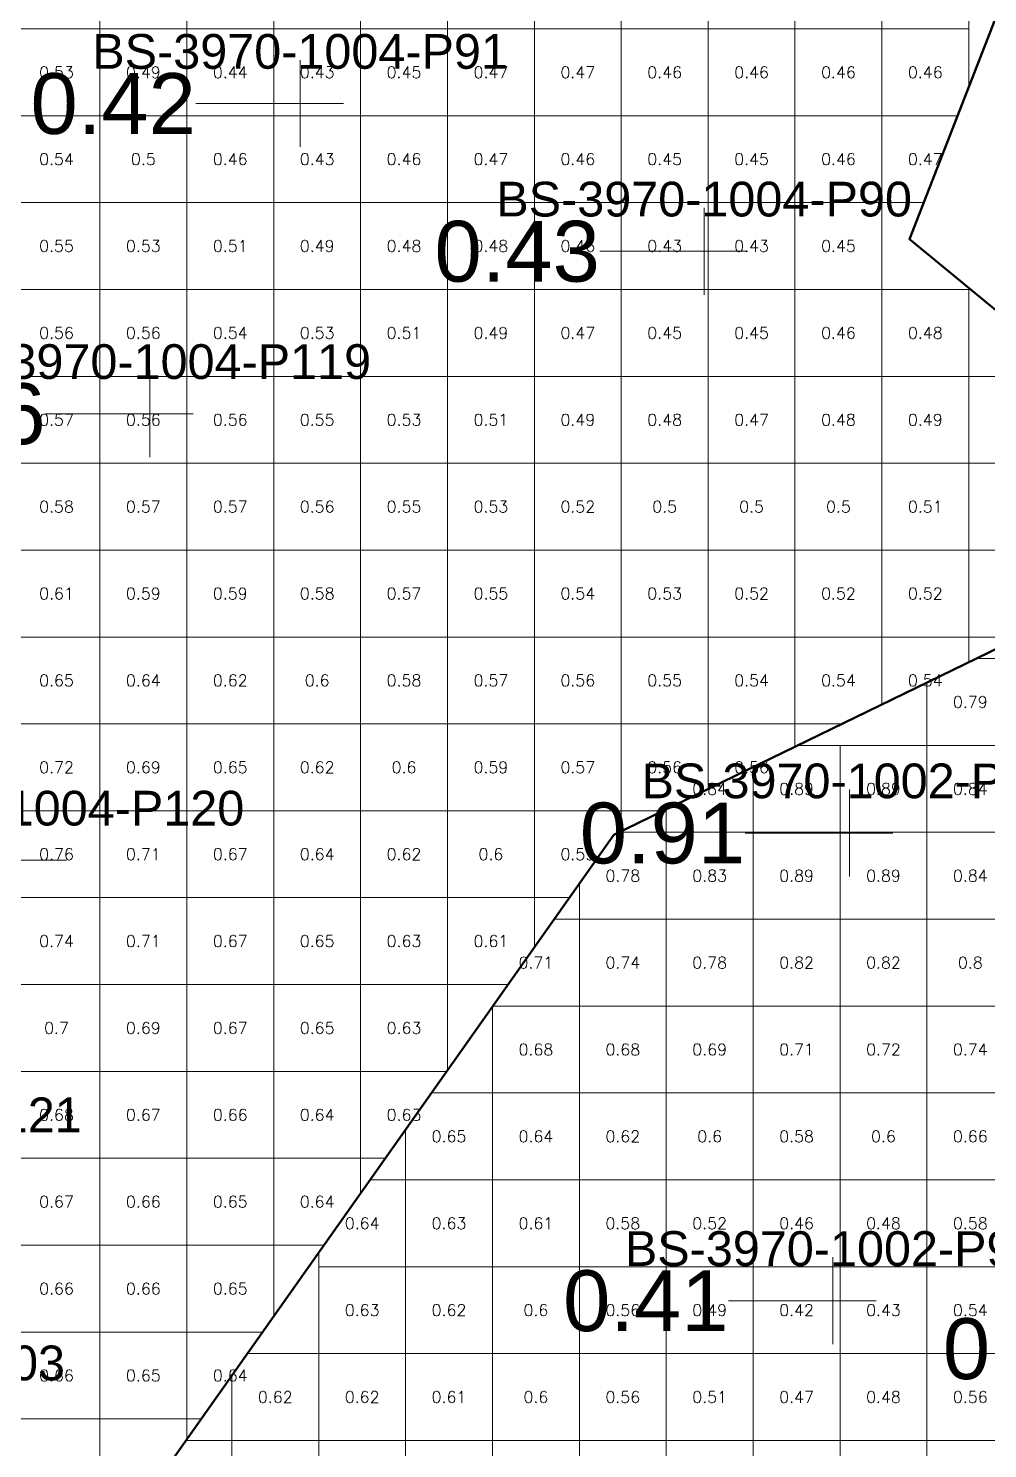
# Model space of a CAD drawing. Header units: inches. Extents: x 469775 to 470079, y 4349683 to 4349873.
# Drawn here: x 469841.54 to 469852.58, y 4349745.8 to 4349762.14 of the extents above; entities that cross this region are included whole.
import ezdxf
from ezdxf.enums import TextEntityAlignment as Align

# ---------------------------------------------------------------- set-up
doc = ezdxf.new("R2010")
doc.units = ezdxf.units.IN
doc.header["$MEASUREMENT"] = 0
doc.layers.add('123', color=7, linetype='Continuous')
for name, color, linetype, lineweight in [('点', 7, 'Continuous', 0), ('爆区方格网', 7, 'Continuous', 0), ('线条', 7, 'Continuous', 0), ('钻孔', 7, 'Continuous', 0)]:
    doc.layers.add(name, color=color, linetype=linetype, lineweight=lineweight)
doc.styles.add('3dmine_textStyle_1', font='txt.shx', dxfattribs={"height": 1, "bigfont": 'gbcbig.shx'})
doc.styles.add('3dmine_textStyle_2', font='arial.ttf', dxfattribs={"height": 1})

msp = doc.modelspace()

# ---------------------------------------------------------------- hatches: boundary and pattern name
at = {"layer": '钻孔', "linetype": 'Continuous', "lineweight": 0, "true_color": 0x808080, "extrusion": (0, 1, 0)}
for points in [[(-469845.67, 3959.57), (-469844.67, 3959.57), (-469844.67, 3972.57), (-469845.67, 3972.57)], [(-469850.32, 3960.4), (-469849.32, 3960.4), (-469849.32, 3972.4), (-469850.32, 3972.4)], [(-469851.8, 3960.427), (-469850.8, 3960.427), (-469850.8, 3972.427), (-469851.8, 3972.427)]]:
    msp.add_hatch(color=8, dxfattribs=at).paths.add_polyline_path(points, flags=0)
at = {"layer": '钻孔', "linetype": 'Continuous', "lineweight": 0, "true_color": 0x00ffff, "extrusion": (0, 1, 0)}
for points in [[(-469843.94, 3960.33), (-469842.94, 3960.33), (-469842.94, 3972.33), (-469843.94, 3972.33)], [(-469842.48, 3960.38), (-469841.48, 3960.38), (-469841.48, 3972.38), (-469842.48, 3972.38)]]:
    msp.add_hatch(color=4, dxfattribs=at).paths.add_polyline_path(points, flags=0)
at = {"layer": '钻孔', "linetype": 'Continuous', "lineweight": 0, "true_color": 0x80ffff, "extrusion": (0, 1, 0)}
msp.add_hatch(color=131, dxfattribs=at).paths.add_polyline_path([(-469851.992, 3960.153), (-469850.992, 3960.153), (-469850.992, 3972.153), (-469851.992, 3972.153)], flags=0)

# ---------------------------------------------------------------- linework, layer by layer
at = {"color": 5, "linetype": 'Continuous', "lineweight": 50, "elevation": 1987.297}
msp.add_lwpolyline([(469808.467, 4349758.645), (469817.134, 4349758.797), (469824.272, 4349756.124), (469828.701, 4349753.527), (469831.831, 4349753.068), (469833.358, 4349750.622), (469837.582, 4349745.099), (469842.228, 4349744.294), (469848.28, 4349752.862), (469855.658, 4349756.452), (469851.682, 4349759.72), (469853.994, 4349765.649), (469852.242, 4349767.401), (469842.005, 4349764.839), (469836.359, 4349766.411), (469832.229, 4349766.357), (469826.099, 4349763.33), (469820.476, 4349762.487), (469821.961, 4349767.803), (469817.208, 4349769.309), (469811.803, 4349766.383), (469805.674, 4349763.484)], dxfattribs=at)
at = {"color": 4, "linetype": 'Continuous', "lineweight": 0, "true_color": 0x00ffff, "elevation": 3966.233}
msp.add_lwpolyline([(469845.427, 4349736.191), (469841.883, 4349739.467), (469842.228, 4349744.294), (469848.28, 4349752.862), (469855.658, 4349756.452), (469860.241, 4349759.881), (469868.362, 4349765.532)], dxfattribs=at)
at = {"layer": '123', "elevation": 1987.297}
msp.add_lwpolyline([(469851.682, 4349759.72), (469855.658, 4349756.452), (469860.241, 4349759.881), (469868.362, 4349765.532), (469871.556, 4349768.128), (469871.209, 4349769.962), (469869.209, 4349769.667), (469866.414, 4349769.254), (469864.214, 4349766.26), (469858.315, 4349764.574), (469853.994, 4349765.649), (469851.682, 4349759.72)], close=True, dxfattribs=at)
at = {"layer": '点', "color": 138, "linetype": 'Continuous', "lineweight": 0, "true_color": 0x004c4c}
for points, elevation in [([(469844.67, 4349760.78), (469844.67, 4349761.78)], 3972.57), ([(469845.17, 4349761.28), (469844.17, 4349761.28)], 3972.57), ([(469849.32, 4349759.08), (469849.32, 4349760.08)], 3972.4), ([(469849.82, 4349759.58), (469848.82, 4349759.58)], 3972.4), ([(469842.94, 4349757.21), (469842.94, 4349758.21)], 3972.33), ([(469843.44, 4349757.71), (469842.44, 4349757.71)], 3972.33), ([(469850.992, 4349752.384), (469850.992, 4349753.384)], 3972.153), ([(469851.492, 4349752.884), (469850.492, 4349752.884)], 3972.153), ([(469841.98, 4349752.57), (469840.98, 4349752.57)], 3972.38), ([(469850.8, 4349747.001), (469850.8, 4349748.001)], 3972.427), ([(469851.3, 4349747.501), (469850.3, 4349747.501)], 3972.427)]:
    msp.add_lwpolyline(points, dxfattribs=dict(at, elevation=elevation))
at = {"layer": '爆区方格网', "color": 4, "linetype": 'Continuous', "lineweight": 0, "elevation": 3972.76}
for points in [[(469842.366, 4349762.14), (469841.366, 4349762.14), (469841.366, 4349763.14), (469842.366, 4349763.14), (469842.366, 4349762.14)], [(469843.366, 4349762.14), (469842.366, 4349762.14), (469842.366, 4349763.14), (469843.366, 4349763.14), (469843.366, 4349762.14)], [(469844.366, 4349762.14), (469843.366, 4349762.14), (469843.366, 4349763.14), (469844.366, 4349763.14), (469844.366, 4349762.14)], [(469845.366, 4349762.14), (469844.366, 4349762.14), (469844.366, 4349763.14), (469845.366, 4349763.14), (469845.366, 4349762.14)], [(469846.366, 4349762.14), (469845.366, 4349762.14), (469845.366, 4349763.14), (469846.366, 4349763.14), (469846.366, 4349762.14)], [(469847.366, 4349762.14), (469846.366, 4349762.14), (469846.366, 4349763.14), (469847.366, 4349763.14), (469847.366, 4349762.14)], [(469848.366, 4349762.14), (469847.366, 4349762.14), (469847.366, 4349763.14), (469848.366, 4349763.14), (469848.366, 4349762.14)], [(469849.366, 4349762.14), (469848.366, 4349762.14), (469848.366, 4349763.14), (469849.366, 4349763.14), (469849.366, 4349762.14)], [(469850.366, 4349762.14), (469849.366, 4349762.14), (469849.366, 4349763.14), (469850.366, 4349763.14), (469850.366, 4349762.14)], [(469851.366, 4349762.14), (469850.366, 4349762.14), (469850.366, 4349763.14), (469851.366, 4349763.14), (469851.366, 4349762.14)], [(469852.366, 4349762.14), (469851.366, 4349762.14), (469851.366, 4349763.14), (469852.366, 4349763.14), (469852.366, 4349762.14)], [(469842.366, 4349761.14), (469841.366, 4349761.14), (469841.366, 4349762.14), (469842.366, 4349762.14), (469842.366, 4349761.14)], [(469843.366, 4349761.14), (469842.366, 4349761.14), (469842.366, 4349762.14), (469843.366, 4349762.14), (469843.366, 4349761.14)], [(469844.366, 4349761.14), (469843.366, 4349761.14), (469843.366, 4349762.14), (469844.366, 4349762.14), (469844.366, 4349761.14)], [(469845.366, 4349761.14), (469844.366, 4349761.14), (469844.366, 4349762.14), (469845.366, 4349762.14), (469845.366, 4349761.14)], [(469846.366, 4349761.14), (469845.366, 4349761.14), (469845.366, 4349762.14), (469846.366, 4349762.14), (469846.366, 4349761.14)], [(469847.366, 4349761.14), (469846.366, 4349761.14), (469846.366, 4349762.14), (469847.366, 4349762.14), (469847.366, 4349761.14)], [(469848.366, 4349761.14), (469847.366, 4349761.14), (469847.366, 4349762.14), (469848.366, 4349762.14), (469848.366, 4349761.14)], [(469849.366, 4349761.14), (469848.366, 4349761.14), (469848.366, 4349762.14), (469849.366, 4349762.14), (469849.366, 4349761.14)], [(469850.366, 4349761.14), (469849.366, 4349761.14), (469849.366, 4349762.14), (469850.366, 4349762.14), (469850.366, 4349761.14)], [(469851.366, 4349761.14), (469850.366, 4349761.14), (469850.366, 4349762.14), (469851.366, 4349762.14), (469851.366, 4349761.14)], [(469852.366, 4349761.475), (469852.235, 4349761.14), (469851.366, 4349761.14), (469851.366, 4349762.14), (469852.366, 4349762.14), (469852.366, 4349761.475)], [(469842.366, 4349760.14), (469841.366, 4349760.14), (469841.366, 4349761.14), (469842.366, 4349761.14), (469842.366, 4349760.14)], [(469843.366, 4349760.14), (469842.366, 4349760.14), (469842.366, 4349761.14), (469843.366, 4349761.14), (469843.366, 4349760.14)], [(469844.366, 4349760.14), (469843.366, 4349760.14), (469843.366, 4349761.14), (469844.366, 4349761.14), (469844.366, 4349760.14)], [(469845.366, 4349760.14), (469844.366, 4349760.14), (469844.366, 4349761.14), (469845.366, 4349761.14), (469845.366, 4349760.14)], [(469846.366, 4349760.14), (469845.366, 4349760.14), (469845.366, 4349761.14), (469846.366, 4349761.14), (469846.366, 4349760.14)], [(469847.366, 4349760.14), (469846.366, 4349760.14), (469846.366, 4349761.14), (469847.366, 4349761.14), (469847.366, 4349760.14)], [(469848.366, 4349760.14), (469847.366, 4349760.14), (469847.366, 4349761.14), (469848.366, 4349761.14), (469848.366, 4349760.14)], [(469849.366, 4349760.14), (469848.366, 4349760.14), (469848.366, 4349761.14), (469849.366, 4349761.14), (469849.366, 4349760.14)], [(469850.366, 4349760.14), (469849.366, 4349760.14), (469849.366, 4349761.14), (469850.366, 4349761.14), (469850.366, 4349760.14)], [(469851.366, 4349760.14), (469850.366, 4349760.14), (469850.366, 4349761.14), (469851.366, 4349761.14), (469851.366, 4349760.14)], [(469851.845, 4349760.14), (469851.366, 4349760.14), (469851.366, 4349761.14), (469852.235, 4349761.14), (469851.845, 4349760.14)], [(469842.366, 4349759.14), (469841.366, 4349759.14), (469841.366, 4349760.14), (469842.366, 4349760.14), (469842.366, 4349759.14)], [(469843.366, 4349759.14), (469842.366, 4349759.14), (469842.366, 4349760.14), (469843.366, 4349760.14), (469843.366, 4349759.14)], [(469844.366, 4349759.14), (469843.366, 4349759.14), (469843.366, 4349760.14), (469844.366, 4349760.14), (469844.366, 4349759.14)], [(469845.366, 4349759.14), (469844.366, 4349759.14), (469844.366, 4349760.14), (469845.366, 4349760.14), (469845.366, 4349759.14)], [(469846.366, 4349759.14), (469845.366, 4349759.14), (469845.366, 4349760.14), (469846.366, 4349760.14), (469846.366, 4349759.14)], [(469847.366, 4349759.14), (469846.366, 4349759.14), (469846.366, 4349760.14), (469847.366, 4349760.14), (469847.366, 4349759.14)], [(469848.366, 4349759.14), (469847.366, 4349759.14), (469847.366, 4349760.14), (469848.366, 4349760.14), (469848.366, 4349759.14)], [(469849.366, 4349759.14), (469848.366, 4349759.14), (469848.366, 4349760.14), (469849.366, 4349760.14), (469849.366, 4349759.14)], [(469850.366, 4349759.14), (469849.366, 4349759.14), (469849.366, 4349760.14), (469850.366, 4349760.14), (469850.366, 4349759.14)], [(469851.366, 4349759.14), (469850.366, 4349759.14), (469850.366, 4349760.14), (469851.366, 4349760.14), (469851.366, 4349759.14)], [(469842.366, 4349758.14), (469841.366, 4349758.14), (469841.366, 4349759.14), (469842.366, 4349759.14), (469842.366, 4349758.14)], [(469843.366, 4349758.14), (469842.366, 4349758.14), (469842.366, 4349759.14), (469843.366, 4349759.14), (469843.366, 4349758.14)], [(469844.366, 4349758.14), (469843.366, 4349758.14), (469843.366, 4349759.14), (469844.366, 4349759.14), (469844.366, 4349758.14)], [(469845.366, 4349758.14), (469844.366, 4349758.14), (469844.366, 4349759.14), (469845.366, 4349759.14), (469845.366, 4349758.14)], [(469846.366, 4349758.14), (469845.366, 4349758.14), (469845.366, 4349759.14), (469846.366, 4349759.14), (469846.366, 4349758.14)], [(469847.366, 4349758.14), (469846.366, 4349758.14), (469846.366, 4349759.14), (469847.366, 4349759.14), (469847.366, 4349758.14)], [(469848.366, 4349758.14), (469847.366, 4349758.14), (469847.366, 4349759.14), (469848.366, 4349759.14), (469848.366, 4349758.14)], [(469849.366, 4349758.14), (469848.366, 4349758.14), (469848.366, 4349759.14), (469849.366, 4349759.14), (469849.366, 4349758.14)], [(469850.366, 4349758.14), (469849.366, 4349758.14), (469849.366, 4349759.14), (469850.366, 4349759.14), (469850.366, 4349758.14)], [(469851.366, 4349758.14), (469850.366, 4349758.14), (469850.366, 4349759.14), (469851.366, 4349759.14), (469851.366, 4349758.14)], [(469852.366, 4349758.14), (469851.366, 4349758.14), (469851.366, 4349759.14), (469852.366, 4349759.14), (469852.366, 4349758.14)], [(469853.366, 4349758.335), (469853.366, 4349758.14), (469852.366, 4349758.14), (469852.366, 4349759.14), (469852.388, 4349759.14), (469853.366, 4349758.335)], [(469842.366, 4349757.14), (469841.366, 4349757.14), (469841.366, 4349758.14), (469842.366, 4349758.14), (469842.366, 4349757.14)], [(469843.366, 4349757.14), (469842.366, 4349757.14), (469842.366, 4349758.14), (469843.366, 4349758.14), (469843.366, 4349757.14)], [(469844.366, 4349757.14), (469843.366, 4349757.14), (469843.366, 4349758.14), (469844.366, 4349758.14), (469844.366, 4349757.14)], [(469845.366, 4349757.14), (469844.366, 4349757.14), (469844.366, 4349758.14), (469845.366, 4349758.14), (469845.366, 4349757.14)], [(469846.366, 4349757.14), (469845.366, 4349757.14), (469845.366, 4349758.14), (469846.366, 4349758.14), (469846.366, 4349757.14)], [(469847.366, 4349757.14), (469846.366, 4349757.14), (469846.366, 4349758.14), (469847.366, 4349758.14), (469847.366, 4349757.14)], [(469848.366, 4349757.14), (469847.366, 4349757.14), (469847.366, 4349758.14), (469848.366, 4349758.14), (469848.366, 4349757.14)], [(469849.366, 4349757.14), (469848.366, 4349757.14), (469848.366, 4349758.14), (469849.366, 4349758.14), (469849.366, 4349757.14)], [(469850.366, 4349757.14), (469849.366, 4349757.14), (469849.366, 4349758.14), (469850.366, 4349758.14), (469850.366, 4349757.14)], [(469851.366, 4349757.14), (469850.366, 4349757.14), (469850.366, 4349758.14), (469851.366, 4349758.14), (469851.366, 4349757.14)], [(469852.366, 4349757.14), (469851.366, 4349757.14), (469851.366, 4349758.14), (469852.366, 4349758.14), (469852.366, 4349757.14)], [(469853.366, 4349757.14), (469852.366, 4349757.14), (469852.366, 4349758.14), (469853.366, 4349758.14), (469853.366, 4349757.14)], [(469842.366, 4349756.14), (469841.366, 4349756.14), (469841.366, 4349757.14), (469842.366, 4349757.14), (469842.366, 4349756.14)], [(469843.366, 4349756.14), (469842.366, 4349756.14), (469842.366, 4349757.14), (469843.366, 4349757.14), (469843.366, 4349756.14)], [(469844.366, 4349756.14), (469843.366, 4349756.14), (469843.366, 4349757.14), (469844.366, 4349757.14), (469844.366, 4349756.14)], [(469845.366, 4349756.14), (469844.366, 4349756.14), (469844.366, 4349757.14), (469845.366, 4349757.14), (469845.366, 4349756.14)], [(469846.366, 4349756.14), (469845.366, 4349756.14), (469845.366, 4349757.14), (469846.366, 4349757.14), (469846.366, 4349756.14)], [(469847.366, 4349756.14), (469846.366, 4349756.14), (469846.366, 4349757.14), (469847.366, 4349757.14), (469847.366, 4349756.14)], [(469848.366, 4349756.14), (469847.366, 4349756.14), (469847.366, 4349757.14), (469848.366, 4349757.14), (469848.366, 4349756.14)], [(469849.366, 4349756.14), (469848.366, 4349756.14), (469848.366, 4349757.14), (469849.366, 4349757.14), (469849.366, 4349756.14)], [(469850.366, 4349756.14), (469849.366, 4349756.14), (469849.366, 4349757.14), (469850.366, 4349757.14), (469850.366, 4349756.14)], [(469851.366, 4349756.14), (469850.366, 4349756.14), (469850.366, 4349757.14), (469851.366, 4349757.14), (469851.366, 4349756.14)], [(469852.366, 4349756.14), (469851.366, 4349756.14), (469851.366, 4349757.14), (469852.366, 4349757.14), (469852.366, 4349756.14)], [(469853.366, 4349756.14), (469852.366, 4349756.14), (469852.366, 4349757.14), (469853.366, 4349757.14), (469853.366, 4349756.14)], [(469842.366, 4349755.14), (469841.366, 4349755.14), (469841.366, 4349756.14), (469842.366, 4349756.14), (469842.366, 4349755.14)], [(469843.366, 4349755.14), (469842.366, 4349755.14), (469842.366, 4349756.14), (469843.366, 4349756.14), (469843.366, 4349755.14)], [(469844.366, 4349755.14), (469843.366, 4349755.14), (469843.366, 4349756.14), (469844.366, 4349756.14), (469844.366, 4349755.14)], [(469845.366, 4349755.14), (469844.366, 4349755.14), (469844.366, 4349756.14), (469845.366, 4349756.14), (469845.366, 4349755.14)], [(469846.366, 4349755.14), (469845.366, 4349755.14), (469845.366, 4349756.14), (469846.366, 4349756.14), (469846.366, 4349755.14)], [(469847.366, 4349755.14), (469846.366, 4349755.14), (469846.366, 4349756.14), (469847.366, 4349756.14), (469847.366, 4349755.14)], [(469848.366, 4349755.14), (469847.366, 4349755.14), (469847.366, 4349756.14), (469848.366, 4349756.14), (469848.366, 4349755.14)], [(469849.366, 4349755.14), (469848.366, 4349755.14), (469848.366, 4349756.14), (469849.366, 4349756.14), (469849.366, 4349755.14)], [(469850.366, 4349755.14), (469849.366, 4349755.14), (469849.366, 4349756.14), (469850.366, 4349756.14), (469850.366, 4349755.14)], [(469851.366, 4349755.14), (469850.366, 4349755.14), (469850.366, 4349756.14), (469851.366, 4349756.14), (469851.366, 4349755.14)], [(469852.366, 4349755.14), (469851.366, 4349755.14), (469851.366, 4349756.14), (469852.366, 4349756.14), (469852.366, 4349755.14)], [(469853.366, 4349755.337), (469852.961, 4349755.14), (469852.366, 4349755.14), (469852.366, 4349756.14), (469853.366, 4349756.14), (469853.366, 4349755.337)], [(469842.366, 4349754.14), (469841.366, 4349754.14), (469841.366, 4349755.14), (469842.366, 4349755.14), (469842.366, 4349754.14)], [(469843.366, 4349754.14), (469842.366, 4349754.14), (469842.366, 4349755.14), (469843.366, 4349755.14), (469843.366, 4349754.14)], [(469844.366, 4349754.14), (469843.366, 4349754.14), (469843.366, 4349755.14), (469844.366, 4349755.14), (469844.366, 4349754.14)], [(469845.366, 4349754.14), (469844.366, 4349754.14), (469844.366, 4349755.14), (469845.366, 4349755.14), (469845.366, 4349754.14)], [(469846.366, 4349754.14), (469845.366, 4349754.14), (469845.366, 4349755.14), (469846.366, 4349755.14), (469846.366, 4349754.14)], [(469847.366, 4349754.14), (469846.366, 4349754.14), (469846.366, 4349755.14), (469847.366, 4349755.14), (469847.366, 4349754.14)], [(469848.366, 4349754.14), (469847.366, 4349754.14), (469847.366, 4349755.14), (469848.366, 4349755.14), (469848.366, 4349754.14)], [(469849.366, 4349754.14), (469848.366, 4349754.14), (469848.366, 4349755.14), (469849.366, 4349755.14), (469849.366, 4349754.14)], [(469850.366, 4349754.14), (469849.366, 4349754.14), (469849.366, 4349755.14), (469850.366, 4349755.14), (469850.366, 4349754.14)], [(469851.366, 4349754.364), (469850.906, 4349754.14), (469850.366, 4349754.14), (469850.366, 4349755.14), (469851.366, 4349755.14), (469851.366, 4349754.364)], [(469852.366, 4349754.85), (469851.366, 4349754.364), (469851.366, 4349755.14), (469852.366, 4349755.14), (469852.366, 4349754.85)], [(469842.366, 4349753.14), (469841.366, 4349753.14), (469841.366, 4349754.14), (469842.366, 4349754.14), (469842.366, 4349753.14)], [(469843.366, 4349753.14), (469842.366, 4349753.14), (469842.366, 4349754.14), (469843.366, 4349754.14), (469843.366, 4349753.14)], [(469844.366, 4349753.14), (469843.366, 4349753.14), (469843.366, 4349754.14), (469844.366, 4349754.14), (469844.366, 4349753.14)], [(469845.366, 4349753.14), (469844.366, 4349753.14), (469844.366, 4349754.14), (469845.366, 4349754.14), (469845.366, 4349753.14)], [(469846.366, 4349753.14), (469845.366, 4349753.14), (469845.366, 4349754.14), (469846.366, 4349754.14), (469846.366, 4349753.14)], [(469847.366, 4349753.14), (469846.366, 4349753.14), (469846.366, 4349754.14), (469847.366, 4349754.14), (469847.366, 4349753.14)], [(469848.366, 4349753.14), (469847.366, 4349753.14), (469847.366, 4349754.14), (469848.366, 4349754.14), (469848.366, 4349753.14)], [(469849.366, 4349753.391), (469848.85, 4349753.14), (469848.366, 4349753.14), (469848.366, 4349754.14), (469849.366, 4349754.14), (469849.366, 4349753.391)], [(469850.366, 4349753.877), (469849.366, 4349753.391), (469849.366, 4349754.14), (469850.366, 4349754.14), (469850.366, 4349753.877)], [(469842.366, 4349752.14), (469841.366, 4349752.14), (469841.366, 4349753.14), (469842.366, 4349753.14), (469842.366, 4349752.14)], [(469843.366, 4349752.14), (469842.366, 4349752.14), (469842.366, 4349753.14), (469843.366, 4349753.14), (469843.366, 4349752.14)], [(469844.366, 4349752.14), (469843.366, 4349752.14), (469843.366, 4349753.14), (469844.366, 4349753.14), (469844.366, 4349752.14)], [(469845.366, 4349752.14), (469844.366, 4349752.14), (469844.366, 4349753.14), (469845.366, 4349753.14), (469845.366, 4349752.14)], [(469846.366, 4349752.14), (469845.366, 4349752.14), (469845.366, 4349753.14), (469846.366, 4349753.14), (469846.366, 4349752.14)], [(469847.366, 4349752.14), (469846.366, 4349752.14), (469846.366, 4349753.14), (469847.366, 4349753.14), (469847.366, 4349752.14)], [(469848.366, 4349752.904), (469848.28, 4349752.862), (469847.77, 4349752.14), (469847.366, 4349752.14), (469847.366, 4349753.14), (469848.366, 4349753.14), (469848.366, 4349752.904)], [(469842.366, 4349751.14), (469841.366, 4349751.14), (469841.366, 4349752.14), (469842.366, 4349752.14), (469842.366, 4349751.14)], [(469843.366, 4349751.14), (469842.366, 4349751.14), (469842.366, 4349752.14), (469843.366, 4349752.14), (469843.366, 4349751.14)], [(469844.366, 4349751.14), (469843.366, 4349751.14), (469843.366, 4349752.14), (469844.366, 4349752.14), (469844.366, 4349751.14)], [(469845.366, 4349751.14), (469844.366, 4349751.14), (469844.366, 4349752.14), (469845.366, 4349752.14), (469845.366, 4349751.14)], [(469846.366, 4349751.14), (469845.366, 4349751.14), (469845.366, 4349752.14), (469846.366, 4349752.14), (469846.366, 4349751.14)], [(469847.366, 4349751.568), (469847.063, 4349751.14), (469846.366, 4349751.14), (469846.366, 4349752.14), (469847.366, 4349752.14), (469847.366, 4349751.568)], [(469842.366, 4349750.14), (469841.366, 4349750.14), (469841.366, 4349751.14), (469842.366, 4349751.14), (469842.366, 4349750.14)], [(469843.366, 4349750.14), (469842.366, 4349750.14), (469842.366, 4349751.14), (469843.366, 4349751.14), (469843.366, 4349750.14)], [(469844.366, 4349750.14), (469843.366, 4349750.14), (469843.366, 4349751.14), (469844.366, 4349751.14), (469844.366, 4349750.14)], [(469845.366, 4349750.14), (469844.366, 4349750.14), (469844.366, 4349751.14), (469845.366, 4349751.14), (469845.366, 4349750.14)], [(469846.366, 4349750.153), (469846.357, 4349750.14), (469845.366, 4349750.14), (469845.366, 4349751.14), (469846.366, 4349751.14), (469846.366, 4349750.153)], [(469843.366, 4349749.14), (469842.366, 4349749.14), (469842.366, 4349750.14), (469843.366, 4349750.14), (469843.366, 4349749.14)], [(469844.366, 4349749.14), (469843.366, 4349749.14), (469843.366, 4349750.14), (469844.366, 4349750.14), (469844.366, 4349749.14)], [(469845.366, 4349749.14), (469844.366, 4349749.14), (469844.366, 4349750.14), (469845.366, 4349750.14), (469845.366, 4349749.14)], [(469845.651, 4349749.14), (469845.366, 4349749.14), (469845.366, 4349750.14), (469846.357, 4349750.14), (469845.651, 4349749.14)], [(469845.366, 4349748.737), (469844.944, 4349748.14), (469844.366, 4349748.14), (469844.366, 4349749.14), (469845.366, 4349749.14), (469845.366, 4349748.737)]]:
    msp.add_lwpolyline(points, dxfattribs=at)
at = {"layer": '爆区方格网', "color": 4, "linetype": 'Continuous', "lineweight": 0, "true_color": 0x00ffff}
for points, elevation in [([(469852.884, 4349753.892), (469851.884, 4349753.892), (469851.884, 4349754.616), (469852.451, 4349754.892), (469852.884, 4349754.892), (469852.884, 4349753.892)], 3972.427), ([(469850.884, 4349752.892), (469849.884, 4349752.892), (469849.884, 4349753.643), (469850.396, 4349753.892), (469850.884, 4349753.892), (469850.884, 4349752.892)], 3972.427), ([(469851.884, 4349752.892), (469850.884, 4349752.892), (469850.884, 4349753.892), (469851.884, 4349753.892), (469851.884, 4349752.892)], 3972.427), ([(469852.884, 4349752.892), (469851.884, 4349752.892), (469851.884, 4349753.892), (469852.884, 4349753.892), (469852.884, 4349752.892)], 3972.427), ([(469849.884, 4349752.892), (469848.884, 4349752.892), (469848.884, 4349753.156), (469849.884, 4349753.643), (469849.884, 4349752.892)], 3972.427), ([(469848.884, 4349751.892), (469847.884, 4349751.892), (469847.884, 4349752.301), (469848.28, 4349752.862), (469848.341, 4349752.892), (469848.884, 4349752.892), (469848.884, 4349751.892)], 3972.427), ([(469849.884, 4349751.892), (469848.884, 4349751.892), (469848.884, 4349752.892), (469849.884, 4349752.892), (469849.884, 4349751.892)], 3972.427), ([(469850.884, 4349751.892), (469849.884, 4349751.892), (469849.884, 4349752.892), (469850.884, 4349752.892), (469850.884, 4349751.892)], 3972.427), ([(469851.884, 4349751.892), (469850.884, 4349751.892), (469850.884, 4349752.892), (469851.884, 4349752.892), (469851.884, 4349751.892)], 3972.427), ([(469852.884, 4349751.892), (469851.884, 4349751.892), (469851.884, 4349752.892), (469852.884, 4349752.892), (469852.884, 4349751.892)], 3972.427), ([(469848.884, 4349750.892), (469847.884, 4349750.892), (469847.884, 4349751.892), (469848.884, 4349751.892), (469848.884, 4349750.892)], 3972.427), ([(469849.884, 4349750.892), (469848.884, 4349750.892), (469848.884, 4349751.892), (469849.884, 4349751.892), (469849.884, 4349750.892)], 3972.427), ([(469850.884, 4349750.892), (469849.884, 4349750.892), (469849.884, 4349751.892), (469850.884, 4349751.892), (469850.884, 4349750.892)], 3972.427), ([(469851.884, 4349750.892), (469850.884, 4349750.892), (469850.884, 4349751.892), (469851.884, 4349751.892), (469851.884, 4349750.892)], 3972.427), ([(469852.884, 4349750.892), (469851.884, 4349750.892), (469851.884, 4349751.892), (469852.884, 4349751.892), (469852.884, 4349750.892)], 3972.427), ([(469848.884, 4349749.892), (469847.884, 4349749.892), (469847.884, 4349750.892), (469848.884, 4349750.892), (469848.884, 4349749.892)], 3972.427), ([(469849.884, 4349749.892), (469848.884, 4349749.892), (469848.884, 4349750.892), (469849.884, 4349750.892), (469849.884, 4349749.892)], 3972.427), ([(469850.884, 4349749.892), (469849.884, 4349749.892), (469849.884, 4349750.892), (469850.884, 4349750.892), (469850.884, 4349749.892)], 3972.427), ([(469851.884, 4349749.892), (469850.884, 4349749.892), (469850.884, 4349750.892), (469851.884, 4349750.892), (469851.884, 4349749.892)], 3972.427), ([(469852.884, 4349749.892), (469851.884, 4349749.892), (469851.884, 4349750.892), (469852.884, 4349750.892), (469852.884, 4349749.892)], 3972.427), ([(469842.366, 4349749.14), (469841.366, 4349749.14), (469841.366, 4349750.14), (469842.366, 4349750.14), (469842.366, 4349749.14)], 3972.76), ([(469848.884, 4349748.892), (469847.884, 4349748.892), (469847.884, 4349749.892), (469848.884, 4349749.892), (469848.884, 4349748.892)], 3972.427), ([(469849.884, 4349748.892), (469848.884, 4349748.892), (469848.884, 4349749.892), (469849.884, 4349749.892), (469849.884, 4349748.892)], 3972.427), ([(469850.884, 4349748.892), (469849.884, 4349748.892), (469849.884, 4349749.892), (469850.884, 4349749.892), (469850.884, 4349748.892)], 3972.427), ([(469851.884, 4349748.892), (469850.884, 4349748.892), (469850.884, 4349749.892), (469851.884, 4349749.892), (469851.884, 4349748.892)], 3972.427), ([(469852.884, 4349748.892), (469851.884, 4349748.892), (469851.884, 4349749.892), (469852.884, 4349749.892), (469852.884, 4349748.892)], 3972.427), ([(469842.366, 4349748.14), (469841.366, 4349748.14), (469841.366, 4349749.14), (469842.366, 4349749.14), (469842.366, 4349748.14)], 3972.76), ([(469843.366, 4349748.14), (469842.366, 4349748.14), (469842.366, 4349749.14), (469843.366, 4349749.14), (469843.366, 4349748.14)], 3972.76), ([(469844.366, 4349748.14), (469843.366, 4349748.14), (469843.366, 4349749.14), (469844.366, 4349749.14), (469844.366, 4349748.14)], 3972.76), ([(469848.884, 4349747.892), (469847.884, 4349747.892), (469847.884, 4349748.892), (469848.884, 4349748.892), (469848.884, 4349747.892)], 3972.427), ([(469849.884, 4349747.892), (469848.884, 4349747.892), (469848.884, 4349748.892), (469849.884, 4349748.892), (469849.884, 4349747.892)], 3972.427), ([(469850.884, 4349747.892), (469849.884, 4349747.892), (469849.884, 4349748.892), (469850.884, 4349748.892), (469850.884, 4349747.892)], 3972.427), ([(469851.884, 4349747.892), (469850.884, 4349747.892), (469850.884, 4349748.892), (469851.884, 4349748.892), (469851.884, 4349747.892)], 3972.427), ([(469852.884, 4349747.892), (469851.884, 4349747.892), (469851.884, 4349748.892), (469852.884, 4349748.892), (469852.884, 4349747.892)], 3972.427), ([(469842.366, 4349747.14), (469841.366, 4349747.14), (469841.366, 4349748.14), (469842.366, 4349748.14), (469842.366, 4349747.14)], 3972.76), ([(469843.366, 4349747.14), (469842.366, 4349747.14), (469842.366, 4349748.14), (469843.366, 4349748.14), (469843.366, 4349747.14)], 3972.76), ([(469844.366, 4349747.322), (469844.238, 4349747.14), (469843.366, 4349747.14), (469843.366, 4349748.14), (469844.366, 4349748.14), (469844.366, 4349747.322)], 3972.76), ([(469848.884, 4349746.892), (469847.884, 4349746.892), (469847.884, 4349747.892), (469848.884, 4349747.892), (469848.884, 4349746.892)], 3972.427), ([(469849.884, 4349746.892), (469848.884, 4349746.892), (469848.884, 4349747.892), (469849.884, 4349747.892), (469849.884, 4349746.892)], 3972.427), ([(469850.884, 4349746.892), (469849.884, 4349746.892), (469849.884, 4349747.892), (469850.884, 4349747.892), (469850.884, 4349746.892)], 3972.427), ([(469851.884, 4349746.892), (469850.884, 4349746.892), (469850.884, 4349747.892), (469851.884, 4349747.892), (469851.884, 4349746.892)], 3972.427), ([(469852.884, 4349746.892), (469851.884, 4349746.892), (469851.884, 4349747.892), (469852.884, 4349747.892), (469852.884, 4349746.892)], 3972.427), ([(469842.366, 4349746.14), (469841.366, 4349746.14), (469841.366, 4349747.14), (469842.366, 4349747.14), (469842.366, 4349746.14)], 3972.76), ([(469843.366, 4349746.14), (469842.366, 4349746.14), (469842.366, 4349747.14), (469843.366, 4349747.14), (469843.366, 4349746.14)], 3972.76), ([(469843.531, 4349746.14), (469843.366, 4349746.14), (469843.366, 4349747.14), (469844.238, 4349747.14), (469843.531, 4349746.14)], 3972.76), ([(469848.884, 4349745.892), (469847.884, 4349745.892), (469847.884, 4349746.892), (469848.884, 4349746.892), (469848.884, 4349745.892)], 3972.427), ([(469849.884, 4349745.892), (469848.884, 4349745.892), (469848.884, 4349746.892), (469849.884, 4349746.892), (469849.884, 4349745.892)], 3972.427), ([(469850.884, 4349745.892), (469849.884, 4349745.892), (469849.884, 4349746.892), (469850.884, 4349746.892), (469850.884, 4349745.892)], 3972.427), ([(469851.884, 4349745.892), (469850.884, 4349745.892), (469850.884, 4349746.892), (469851.884, 4349746.892), (469851.884, 4349745.892)], 3972.427), ([(469852.884, 4349745.892), (469851.884, 4349745.892), (469851.884, 4349746.892), (469852.884, 4349746.892), (469852.884, 4349745.892)], 3972.427), ([(469842.366, 4349745.14), (469841.366, 4349745.14), (469841.366, 4349746.14), (469842.366, 4349746.14), (469842.366, 4349745.14)], 3972.76), ([(469843.366, 4349745.906), (469842.825, 4349745.14), (469842.366, 4349745.14), (469842.366, 4349746.14), (469843.366, 4349746.14), (469843.366, 4349745.906)], 3972.76), ([(469848.884, 4349744.892), (469847.884, 4349744.892), (469847.884, 4349745.892), (469848.884, 4349745.892), (469848.884, 4349744.892)], 3972.427), ([(469849.884, 4349744.892), (469848.884, 4349744.892), (469848.884, 4349745.892), (469849.884, 4349745.892), (469849.884, 4349744.892)], 3972.427), ([(469851.884, 4349744.892), (469850.884, 4349744.892), (469850.884, 4349745.892), (469851.884, 4349745.892), (469851.884, 4349744.892)], 3972.427), ([(469852.884, 4349744.892), (469851.884, 4349744.892), (469851.884, 4349745.892), (469852.884, 4349745.892), (469852.884, 4349744.892)], 3972.427)]:
    msp.add_lwpolyline(points, dxfattribs=dict(at, elevation=elevation))
at = {"layer": '爆区方格网', "color": 131, "linetype": 'Continuous', "lineweight": 0, "true_color": 0x80ffff, "elevation": 3972.427}
for points in [[(469847.884, 4349750.892), (469846.888, 4349750.892), (469847.595, 4349751.892), (469847.884, 4349751.892), (469847.884, 4349750.892)], [(469847.884, 4349749.892), (469846.884, 4349749.892), (469846.884, 4349750.885), (469846.888, 4349750.892), (469847.884, 4349750.892), (469847.884, 4349749.892)], [(469846.884, 4349748.892), (469845.884, 4349748.892), (469845.884, 4349749.47), (469846.182, 4349749.892), (469846.884, 4349749.892), (469846.884, 4349748.892)], [(469847.884, 4349748.892), (469846.884, 4349748.892), (469846.884, 4349749.892), (469847.884, 4349749.892), (469847.884, 4349748.892)], [(469845.884, 4349747.892), (469844.884, 4349747.892), (469844.884, 4349748.054), (469845.475, 4349748.892), (469845.884, 4349748.892), (469845.884, 4349747.892)], [(469846.884, 4349747.892), (469845.884, 4349747.892), (469845.884, 4349748.892), (469846.884, 4349748.892), (469846.884, 4349747.892)], [(469847.884, 4349747.892), (469846.884, 4349747.892), (469846.884, 4349748.892), (469847.884, 4349748.892), (469847.884, 4349747.892)], [(469845.884, 4349746.892), (469844.884, 4349746.892), (469844.884, 4349747.892), (469845.884, 4349747.892), (469845.884, 4349746.892)], [(469846.884, 4349746.892), (469845.884, 4349746.892), (469845.884, 4349747.892), (469846.884, 4349747.892), (469846.884, 4349746.892)], [(469847.884, 4349746.892), (469846.884, 4349746.892), (469846.884, 4349747.892), (469847.884, 4349747.892), (469847.884, 4349746.892)], [(469844.884, 4349745.892), (469843.884, 4349745.892), (469843.884, 4349746.639), (469844.063, 4349746.892), (469844.884, 4349746.892), (469844.884, 4349745.892)], [(469845.884, 4349745.892), (469844.884, 4349745.892), (469844.884, 4349746.892), (469845.884, 4349746.892), (469845.884, 4349745.892)], [(469846.884, 4349745.892), (469845.884, 4349745.892), (469845.884, 4349746.892), (469846.884, 4349746.892), (469846.884, 4349745.892)], [(469847.884, 4349745.892), (469846.884, 4349745.892), (469846.884, 4349746.892), (469847.884, 4349746.892), (469847.884, 4349745.892)], [(469843.884, 4349744.892), (469842.884, 4349744.892), (469842.884, 4349745.223), (469843.356, 4349745.892), (469843.884, 4349745.892), (469843.884, 4349744.892)], [(469844.884, 4349744.892), (469843.884, 4349744.892), (469843.884, 4349745.892), (469844.884, 4349745.892), (469844.884, 4349744.892)], [(469845.884, 4349744.892), (469844.884, 4349744.892), (469844.884, 4349745.892), (469845.884, 4349745.892), (469845.884, 4349744.892)], [(469846.884, 4349744.892), (469845.884, 4349744.892), (469845.884, 4349745.892), (469846.884, 4349745.892), (469846.884, 4349744.892)], [(469847.884, 4349744.892), (469846.884, 4349744.892), (469846.884, 4349745.892), (469847.884, 4349745.892), (469847.884, 4349744.892)]]:
    msp.add_lwpolyline(points, dxfattribs=at)
at = {"layer": '线条', "color": 138, "linetype": 'Continuous', "lineweight": 0, "true_color": 0x004c4c}
for points, elevation in [([(469844.67, 4349761.28), (469844.67, 4349761.28), (469844.67, 4349761.28)], 3972.57), ([(469849.32, 4349759.58), (469849.32, 4349759.58), (469849.32, 4349759.58)], 3972.4), ([(469842.94, 4349757.71), (469842.94, 4349757.71), (469842.94, 4349757.71)], 3972.33), ([(469850.992, 4349752.884), (469850.992, 4349752.884), (469850.992, 4349752.884)], 3972.153), ([(469850.8, 4349747.501), (469850.8, 4349747.501), (469850.8, 4349747.501)], 3972.427)]:
    msp.add_lwpolyline(points, dxfattribs=dict(at, elevation=elevation))
at = {"layer": '钻孔', "color": 8, "linetype": 'Continuous', "lineweight": 0, "true_color": 0x808080}
for points, elevation in [([(469844.67, 4349761.28), (469843.47, 4349761.28)], 3972.57), ([(469844.67, 4349761.28), (469843.47, 4349761.28)], 3959.57), ([(469849.32, 4349759.58), (469848.12, 4349759.58)], 3972.4), ([(469849.32, 4349759.58), (469848.12, 4349759.58)], 3960.4), ([(469850.8, 4349747.501), (469849.6, 4349747.501)], 3972.427), ([(469850.8, 4349747.501), (469849.6, 4349747.501)], 3960.427)]:
    msp.add_lwpolyline(points, dxfattribs=dict(at, elevation=elevation))
at = {"layer": '钻孔', "color": 4, "linetype": 'Continuous', "lineweight": 0, "true_color": 0x00ffff}
for elevation in [3972.33, 3960.33]:
    msp.add_lwpolyline([(469842.94, 4349757.71), (469841.74, 4349757.71)], dxfattribs=dict(at, elevation=elevation))
at = {"layer": '钻孔', "color": 131, "linetype": 'Continuous', "lineweight": 0, "true_color": 0x80ffff}
for elevation in [3972.153, 3960.153]:
    msp.add_lwpolyline([(469850.992, 4349752.884), (469849.792, 4349752.884)], dxfattribs=dict(at, elevation=elevation))

# ---------------------------------------------------------------- texts
at = {"color": 4, "linetype": 'Continuous', "lineweight": 0, "style": '3dmine_textStyle_1'}
for s, p in [('0.53', (469841.866, 4349761.64, 3972.76)), ('0.49', (469842.866, 4349761.64, 3972.76)), ('0.44', (469843.866, 4349761.64, 3972.76)), ('0.43', (469844.866, 4349761.64, 3972.76)), ('0.45', (469845.866, 4349761.64, 3972.76)), ('0.47', (469846.866, 4349761.64, 3972.76)), ('0.47', (469847.866, 4349761.64, 3972.76)), ('0.46', (469848.866, 4349761.64, 3972.76)), ('0.46', (469849.866, 4349761.64, 3972.76)), ('0.46', (469850.866, 4349761.64, 3972.76)), ('0.46', (469851.866, 4349761.64, 3972.76)), ('0.54', (469841.866, 4349760.64, 3972.76)), ('0.5', (469842.866, 4349760.64, 3972.76)), ('0.46', (469843.866, 4349760.64, 3972.76)), ('0.43', (469844.866, 4349760.64, 3972.76)), ('0.46', (469845.866, 4349760.64, 3972.76)), ('0.47', (469846.866, 4349760.64, 3972.76)), ('0.46', (469847.866, 4349760.64, 3972.76)), ('0.45', (469848.866, 4349760.64, 3972.76)), ('0.45', (469849.866, 4349760.64, 3972.76)), ('0.46', (469850.866, 4349760.64, 3972.76)), ('0.47', (469851.866, 4349760.64, 3972.76)), ('0.55', (469841.866, 4349759.64, 3972.76)), ('0.53', (469842.866, 4349759.64, 3972.76)), ('0.51', (469843.866, 4349759.64, 3972.76)), ('0.49', (469844.866, 4349759.64, 3972.76)), ('0.48', (469845.866, 4349759.64, 3972.76)), ('0.48', (469846.866, 4349759.64, 3972.76)), ('0.46', (469847.866, 4349759.64, 3972.76)), ('0.43', (469848.866, 4349759.64, 3972.76)), ('0.43', (469849.866, 4349759.64, 3972.76)), ('0.45', (469850.866, 4349759.64, 3972.76)), ('0.56', (469841.866, 4349758.64, 3972.76)), ('0.56', (469842.866, 4349758.64, 3972.76)), ('0.54', (469843.866, 4349758.64, 3972.76)), ('0.53', (469844.866, 4349758.64, 3972.76)), ('0.51', (469845.866, 4349758.64, 3972.76)), ('0.49', (469846.866, 4349758.64, 3972.76)), ('0.47', (469847.866, 4349758.64, 3972.76)), ('0.45', (469848.866, 4349758.64, 3972.76)), ('0.45', (469849.866, 4349758.64, 3972.76)), ('0.46', (469850.866, 4349758.64, 3972.76)), ('0.48', (469851.866, 4349758.64, 3972.76)), ('0.57', (469841.866, 4349757.64, 3972.76)), ('0.56', (469842.866, 4349757.64, 3972.76)), ('0.56', (469843.866, 4349757.64, 3972.76)), ('0.55', (469844.866, 4349757.64, 3972.76)), ('0.53', (469845.866, 4349757.64, 3972.76)), ('0.51', (469846.866, 4349757.64, 3972.76)), ('0.49', (469847.866, 4349757.64, 3972.76)), ('0.48', (469848.866, 4349757.64, 3972.76)), ('0.47', (469849.866, 4349757.64, 3972.76)), ('0.48', (469850.866, 4349757.64, 3972.76)), ('0.49', (469851.866, 4349757.64, 3972.76)), ('0.58', (469841.866, 4349756.64, 3972.76)), ('0.57', (469842.866, 4349756.64, 3972.76)), ('0.57', (469843.866, 4349756.64, 3972.76)), ('0.56', (469844.866, 4349756.64, 3972.76)), ('0.55', (469845.866, 4349756.64, 3972.76)), ('0.53', (469846.866, 4349756.64, 3972.76)), ('0.52', (469847.866, 4349756.64, 3972.76)), ('0.5', (469848.866, 4349756.64, 3972.76)), ('0.5', (469849.866, 4349756.64, 3972.76)), ('0.5', (469850.866, 4349756.64, 3972.76)), ('0.51', (469851.866, 4349756.64, 3972.76)), ('0.61', (469841.866, 4349755.64, 3972.76)), ('0.59', (469842.866, 4349755.64, 3972.76)), ('0.59', (469843.866, 4349755.64, 3972.76)), ('0.58', (469844.866, 4349755.64, 3972.76)), ('0.57', (469845.866, 4349755.64, 3972.76)), ('0.55', (469846.866, 4349755.64, 3972.76)), ('0.54', (469847.866, 4349755.64, 3972.76)), ('0.53', (469848.866, 4349755.64, 3972.76)), ('0.52', (469849.866, 4349755.64, 3972.76)), ('0.52', (469850.866, 4349755.64, 3972.76)), ('0.52', (469851.866, 4349755.64, 3972.76)), ('0.65', (469841.866, 4349754.64, 3972.76)), ('0.64', (469842.866, 4349754.64, 3972.76)), ('0.62', (469843.866, 4349754.64, 3972.76)), ('0.6', (469844.866, 4349754.64, 3972.76)), ('0.58', (469845.866, 4349754.64, 3972.76)), ('0.57', (469846.866, 4349754.64, 3972.76)), ('0.56', (469847.866, 4349754.64, 3972.76)), ('0.55', (469848.866, 4349754.64, 3972.76)), ('0.54', (469849.866, 4349754.64, 3972.76)), ('0.54', (469850.866, 4349754.64, 3972.76)), ('0.54', (469851.866, 4349754.64, 3972.76)), ('0.72', (469841.866, 4349753.64, 3972.76)), ('0.69', (469842.866, 4349753.64, 3972.76)), ('0.65', (469843.866, 4349753.64, 3972.76)), ('0.62', (469844.866, 4349753.64, 3972.76)), ('0.6', (469845.866, 4349753.64, 3972.76)), ('0.59', (469846.866, 4349753.64, 3972.76)), ('0.57', (469847.866, 4349753.64, 3972.76)), ('0.56', (469848.866, 4349753.64, 3972.76)), ('0.56', (469849.866, 4349753.64, 3972.76)), ('0.76', (469841.866, 4349752.64, 3972.76)), ('0.71', (469842.866, 4349752.64, 3972.76)), ('0.67', (469843.866, 4349752.64, 3972.76)), ('0.64', (469844.866, 4349752.64, 3972.76)), ('0.62', (469845.866, 4349752.64, 3972.76)), ('0.6', (469846.866, 4349752.64, 3972.76)), ('0.59', (469847.866, 4349752.64, 3972.76)), ('0.74', (469841.866, 4349751.64, 3972.76)), ('0.71', (469842.866, 4349751.64, 3972.76)), ('0.67', (469843.866, 4349751.64, 3972.76)), ('0.65', (469844.866, 4349751.64, 3972.76)), ('0.63', (469845.866, 4349751.64, 3972.76)), ('0.61', (469846.866, 4349751.64, 3972.76)), ('0.69', (469842.866, 4349750.64, 3972.76)), ('0.67', (469843.866, 4349750.64, 3972.76)), ('0.65', (469844.866, 4349750.64, 3972.76)), ('0.63', (469845.866, 4349750.64, 3972.76)), ('0.66', (469843.866, 4349749.64, 3972.76)), ('0.64', (469844.866, 4349749.64, 3972.76)), ('0.63', (469845.866, 4349749.64, 3972.76)), ('0.64', (469844.866, 4349748.64, 3972.76))]:
    msp.add_text(s, height=0.1333, dxfattribs=at).set_placement(p, align=Align.MIDDLE_CENTER)
at = {"color": 4, "linetype": 'Continuous', "lineweight": 0, "true_color": 0x00ffff, "style": '3dmine_textStyle_1'}
for s, p in [('0.79', (469852.384, 4349754.392, 3972.427)), ('0.84', (469849.384, 4349753.392, 3972.427)), ('0.89', (469850.384, 4349753.392, 3972.427)), ('0.89', (469851.384, 4349753.392, 3972.427)), ('0.84', (469852.384, 4349753.392, 3972.427)), ('0.83', (469849.384, 4349752.392, 3972.427)), ('0.89', (469850.384, 4349752.392, 3972.427)), ('0.89', (469851.384, 4349752.392, 3972.427)), ('0.84', (469852.384, 4349752.392, 3972.427)), ('0.78', (469849.384, 4349751.392, 3972.427)), ('0.82', (469850.384, 4349751.392, 3972.427)), ('0.82', (469851.384, 4349751.392, 3972.427)), ('0.8', (469852.384, 4349751.392, 3972.427)), ('0.7', (469841.866, 4349750.64, 3972.76)), ('0.69', (469849.384, 4349750.392, 3972.427)), ('0.71', (469850.384, 4349750.392, 3972.427)), ('0.72', (469851.384, 4349750.392, 3972.427)), ('0.74', (469852.384, 4349750.392, 3972.427)), ('0.68', (469841.866, 4349749.64, 3972.76)), ('0.67', (469842.866, 4349749.64, 3972.76)), ('0.6', (469849.384, 4349749.392, 3972.427)), ('0.58', (469850.384, 4349749.392, 3972.427)), ('0.6', (469851.384, 4349749.392, 3972.427)), ('0.66', (469852.384, 4349749.392, 3972.427)), ('0.67', (469841.866, 4349748.64, 3972.76)), ('0.66', (469842.866, 4349748.64, 3972.76)), ('0.65', (469843.866, 4349748.64, 3972.76)), ('0.52', (469849.384, 4349748.392, 3972.427)), ('0.46', (469850.384, 4349748.392, 3972.427)), ('0.48', (469851.384, 4349748.392, 3972.427)), ('0.58', (469852.384, 4349748.392, 3972.427)), ('0.66', (469841.866, 4349747.64, 3972.76)), ('0.66', (469842.866, 4349747.64, 3972.76)), ('0.65', (469843.866, 4349747.64, 3972.76)), ('0.49', (469849.384, 4349747.392, 3972.427)), ('0.42', (469850.384, 4349747.392, 3972.427)), ('0.43', (469851.384, 4349747.392, 3972.427)), ('0.54', (469852.384, 4349747.392, 3972.427)), ('0.66', (469841.866, 4349746.64, 3972.76)), ('0.65', (469842.866, 4349746.64, 3972.76)), ('0.64', (469843.866, 4349746.64, 3972.76)), ('0.51', (469849.384, 4349746.392, 3972.427)), ('0.47', (469850.384, 4349746.392, 3972.427)), ('0.48', (469851.384, 4349746.392, 3972.427)), ('0.56', (469852.384, 4349746.392, 3972.427))]:
    msp.add_text(s, height=0.1333, dxfattribs=at).set_placement(p, align=Align.MIDDLE_CENTER)
at = {"color": 131, "linetype": 'Continuous', "lineweight": 0, "true_color": 0x80ffff, "style": '3dmine_textStyle_1'}
for s, p in [('0.78', (469848.384, 4349752.392, 3972.427)), ('0.71', (469847.384, 4349751.392, 3972.427)), ('0.74', (469848.384, 4349751.392, 3972.427)), ('0.68', (469847.384, 4349750.392, 3972.427)), ('0.68', (469848.384, 4349750.392, 3972.427)), ('0.65', (469846.384, 4349749.392, 3972.427)), ('0.64', (469847.384, 4349749.392, 3972.427)), ('0.62', (469848.384, 4349749.392, 3972.427)), ('0.64', (469845.384, 4349748.392, 3972.427)), ('0.63', (469846.384, 4349748.392, 3972.427)), ('0.61', (469847.384, 4349748.392, 3972.427)), ('0.58', (469848.384, 4349748.392, 3972.427)), ('0.63', (469845.384, 4349747.392, 3972.427)), ('0.62', (469846.384, 4349747.392, 3972.427)), ('0.6', (469847.384, 4349747.392, 3972.427)), ('0.56', (469848.384, 4349747.392, 3972.427)), ('0.62', (469844.384, 4349746.392, 3972.427)), ('0.62', (469845.384, 4349746.392, 3972.427)), ('0.61', (469846.384, 4349746.392, 3972.427)), ('0.6', (469847.384, 4349746.392, 3972.427)), ('0.56', (469848.384, 4349746.392, 3972.427))]:
    msp.add_text(s, height=0.1333, dxfattribs=at).set_placement(p, align=Align.MIDDLE_CENTER)
at = {"layer": '钻孔', "color": 138, "linetype": 'Continuous', "lineweight": 0, "true_color": 0x004c4c, "style": '3dmine_textStyle_2'}
for s, p in [('BS-3970-1004-P91', (469844.67, 4349761.68, 3972.57)), ('BS-3970-1004-P90', (469849.32, 4349759.98, 3972.4)), ('BS-3970-1004-P119', (469842.94, 4349758.11, 3972.33)), ('BS-3970-1002-P98', (469850.992, 4349753.284, 3972.153)), ('BS-3970-1004-P120', (469841.48, 4349752.97, 3972.38)), ('BS-3970-1004-P121', (469839.61, 4349749.44, 3972.49)), ('BS-3970-1002-P99', (469850.8, 4349747.901, 3972.427)), ('BS-3970-1002-P103', (469839.417, 4349746.585, 3972.388))]:
    msp.add_text(s, height=0.4, dxfattribs=at).set_placement(p, align=Align.CENTER)
at = {"layer": '钻孔', "color": 8, "linetype": 'Continuous', "lineweight": 0, "true_color": 0x808080, "style": '3dmine_textStyle_2'}
for s, p in [('0.42', (469843.47, 4349761.28, 3966.07)), ('0.43', (469848.12, 4349759.58, 3966.4)), ('0.41', (469849.6, 4349747.501, 3966.427))]:
    msp.add_text(s, height=0.7, dxfattribs=at).set_placement(p, align=Align.MIDDLE_RIGHT)
at = {"layer": '钻孔', "color": 4, "linetype": 'Continuous', "lineweight": 0, "true_color": 0x00ffff, "style": '3dmine_textStyle_2'}
msp.add_text('0.56', height=0.7, dxfattribs=at).set_placement((469841.74, 4349757.71, 3966.33), align=Align.MIDDLE_RIGHT)
at = {"layer": '钻孔', "color": 131, "linetype": 'Continuous', "lineweight": 0, "true_color": 0x80ffff, "style": '3dmine_textStyle_2'}
for s, p in [('0.91', (469849.792, 4349752.884, 3966.153)), ('0.71', (469853.971, 4349746.949, 3966.448))]:
    msp.add_text(s, height=0.7, dxfattribs=at).set_placement(p, align=Align.MIDDLE_RIGHT)

doc.saveas('drawing.dxf')
